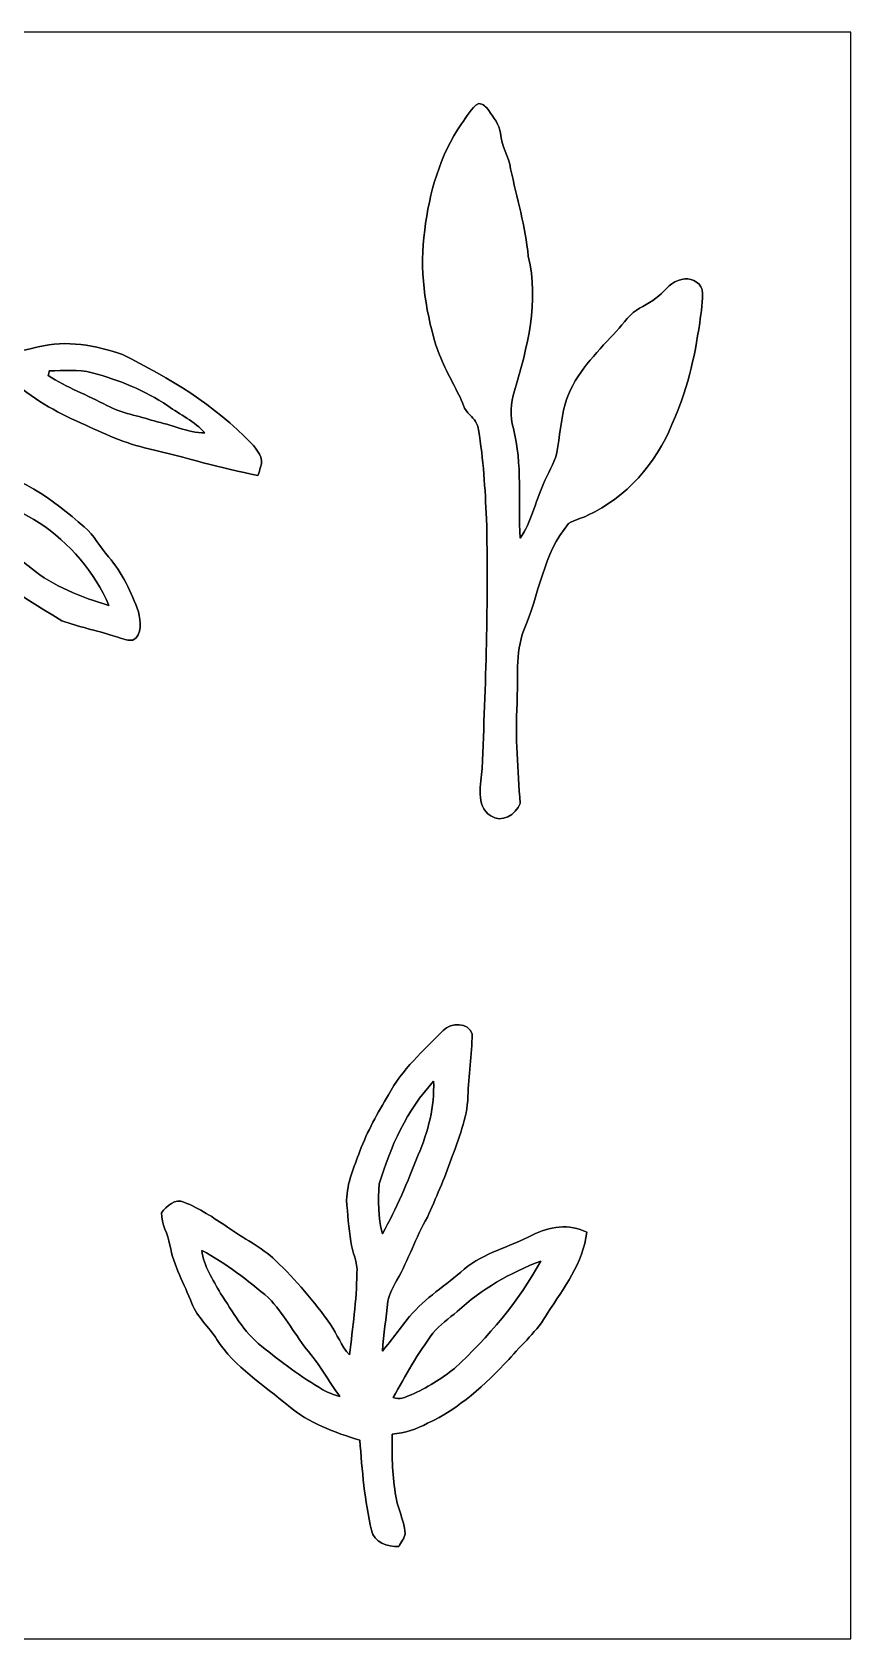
# Model space of a CAD drawing. Header units: centimetres. Extents: x -16.8 to 16.8, y -16.7 to 16.7.
# Drawn here: x -0.22 to 16.77, y -16.67 to 16.67 of the extents above; entities that cross this region are included whole.
import ezdxf

# ---------------------------------------------------------------- set-up
doc = ezdxf.new("R2010")
doc.units = ezdxf.units.CM
doc.header["$MEASUREMENT"] = 0
doc.layers.add('Layer 1', color=7, linetype='Continuous')

msp = doc.modelspace()

# ---------------------------------------------------------------- linework, layer by layer
at = {"layer": 'Layer 1', "color": 7}
for points, knots in [([(-16.77458, 16.66875), (-16.77458, 16.66875), (16.77458, 16.66875), (16.77458, 16.66875), (16.77458, 16.66875), (16.77458, 16.66875), (16.77458, -16.66875), (16.77458, -16.66875), (16.77458, -16.66875), (16.77458, -16.66875), (-16.77458, -16.66875), (-16.77458, -16.66875), (-16.77458, -16.66875), (-16.77458, -16.66875), (-16.77458, 16.66875), (-16.77458, 16.66875), (-16.77458, 16.66875), (-16.77458, 16.66875), (-16.77458, 16.66875), (-16.77458, 16.66875)], [0, 0, 0, 0, 0.16666667, 0.16666667, 0.16666667, 0.16666667, 0.33333333, 0.33333333, 0.33333333, 0.33333333, 0.5, 0.5, 0.5, 0.5, 0.66666667, 0.66666667, 0.66666667, 0.66666667, 1, 1, 1, 1]), ([(8.69456, 14.76481), (8.24583, 14.11464), (8.02605, 13.33465), (7.93115, 12.55818), (7.93115, 12.55818), (7.81791, 11.75914), (7.93186, 10.94281), (8.16504, 10.17517), (8.16504, 10.17517), (8.2804, 9.81322), (8.46808, 9.48196), (8.63953, 9.14471), (8.63953, 9.14471), (8.7182, 9.00783), (8.74007, 8.83214), (8.86672, 8.72666), (8.86672, 8.72666), (8.9602, 8.64623), (9.03182, 8.53899), (9.04804, 8.41481), (9.04804, 8.41481), (9.15141, 7.80662), (9.18281, 7.18855), (9.2135, 6.57366), (9.2135, 6.57366), (9.25477, 4.84611), (9.19621, 3.1175), (9.12142, 1.39206), (9.12142, 1.39206), (9.10696, 1.07068), (8.9722, 0.61666), (9.30063, 0.41028), (9.30063, 0.41028), (9.52359, 0.24765), (9.82627, 0.4318), (9.90988, 0.66252), (9.90988, 0.66252), (9.87072, 1.35361), (9.80652, 2.04576), (9.84638, 2.73861), (9.84638, 2.73861), (9.8739, 3.24626), (9.80369, 3.77754), (9.98749, 4.26332), (9.98749, 4.26332), (10.3064, 4.99427), (10.38472, 5.84623), (10.91636, 6.471), (10.91636, 6.471), (11.04018, 6.54791), (11.18411, 6.58248), (11.31605, 6.64316), (11.31605, 6.64316), (12.11439, 7.01428), (12.73457, 7.71772), (13.06089, 8.52981), (13.06089, 8.52981), (13.37239, 9.19268), (13.53361, 9.91447), (13.63698, 10.6359), (13.63698, 10.6359), (13.66661, 10.86485), (13.71424, 11.09557), (13.68778, 11.32769), (13.68778, 11.32769), (13.63733, 11.49738), (13.42778, 11.5891), (13.26197, 11.53689), (13.26197, 11.53689), (13.05701, 11.50761), (12.93883, 11.32064), (12.78855, 11.20069), (12.78855, 11.20069), (12.63297, 11.05253), (12.42448, 10.98091), (12.25832, 10.84862), (12.25832, 10.84862), (12.08652, 10.69058), (11.95141, 10.49726), (11.78736, 10.33145), (11.78736, 10.33145), (11.40425, 9.92611), (11.0042, 9.49678), (10.84298, 8.94821), (10.84298, 8.94821), (10.76043, 8.61871), (10.7315, 8.27934), (10.67329, 7.94561), (10.67329, 7.94561), (10.62531, 7.70749), (10.47327, 7.51029), (10.38931, 7.28557), (10.38931, 7.28557), (10.22773, 6.9148), (10.14483, 6.50487), (9.91059, 6.16903), (9.91059, 6.16903), (9.86896, 6.9275), (9.96174, 7.70114), (9.77018, 8.44479), (9.77018, 8.44479), (9.7028, 8.6995), (9.70668, 8.97467), (9.79241, 9.22408), (9.79241, 9.22408), (10.06722, 10.12261), (10.30429, 11.0804), (10.08133, 12.01773), (10.08133, 12.01773), (10.01924, 12.63544), (9.84215, 13.23058), (9.71338, 13.83559), (9.71338, 13.83559), (9.68269, 14.09171), (9.51759, 14.30972), (9.50701, 14.57078), (9.50701, 14.57078), (9.48161, 14.75211), (9.35884, 14.89851), (9.25971, 15.04456), (9.25971, 15.04456), (9.21032, 15.11547), (9.13977, 15.1765), (9.05263, 15.19061), (9.05263, 15.19061), (8.88929, 15.0943), (8.80392, 14.91156), (8.69456, 14.76481), (8.69456, 14.76481), (8.69456, 14.76481), (8.69456, 14.76481), (8.69456, 14.76481)], [0, 0, 0, 0, 0.02941176, 0.02941176, 0.02941176, 0.02941176, 0.05882353, 0.05882353, 0.05882353, 0.05882353, 0.08823529, 0.08823529, 0.08823529, 0.08823529, 0.11764706, 0.11764706, 0.11764706, 0.11764706, 0.14705882, 0.14705882, 0.14705882, 0.14705882, 0.17647059, 0.17647059, 0.17647059, 0.17647059, 0.20588235, 0.20588235, 0.20588235, 0.20588235, 0.23529412, 0.23529412, 0.23529412, 0.23529412, 0.26470588, 0.26470588, 0.26470588, 0.26470588, 0.29411765, 0.29411765, 0.29411765, 0.29411765, 0.32352941, 0.32352941, 0.32352941, 0.32352941, 0.35294118, 0.35294118, 0.35294118, 0.35294118, 0.38235294, 0.38235294, 0.38235294, 0.38235294, 0.41176471, 0.41176471, 0.41176471, 0.41176471, 0.44117647, 0.44117647, 0.44117647, 0.44117647, 0.47058824, 0.47058824, 0.47058824, 0.47058824, 0.5, 0.5, 0.5, 0.5, 0.52941176, 0.52941176, 0.52941176, 0.52941176, 0.55882353, 0.55882353, 0.55882353, 0.55882353, 0.58823529, 0.58823529, 0.58823529, 0.58823529, 0.61764706, 0.61764706, 0.61764706, 0.61764706, 0.64705882, 0.64705882, 0.64705882, 0.64705882, 0.67647059, 0.67647059, 0.67647059, 0.67647059, 0.70588235, 0.70588235, 0.70588235, 0.70588235, 0.73529412, 0.73529412, 0.73529412, 0.73529412, 0.76470588, 0.76470588, 0.76470588, 0.76470588, 0.79411765, 0.79411765, 0.79411765, 0.79411765, 0.82352941, 0.82352941, 0.82352941, 0.82352941, 0.85294118, 0.85294118, 0.85294118, 0.85294118, 0.88235294, 0.88235294, 0.88235294, 0.88235294, 0.91176471, 0.91176471, 0.91176471, 0.91176471, 0.94117647, 0.94117647, 0.94117647, 0.94117647, 1, 1, 1, 1]), ([(-1.92017, 13.13497), (-2.4063, 13.03549), (-2.8829, 12.85628), (-3.28718, 12.56559), (-3.28718, 12.56559), (-3.60715, 12.24986), (-3.98039, 11.98951), (-4.26791, 11.64096), (-4.26791, 11.64096), (-4.45982, 11.38873), (-4.52896, 11.06734), (-4.70147, 10.80347), (-4.70147, 10.80347), (-4.77061, 10.69763), (-4.93289, 10.7636), (-5.02603, 10.7375), (-5.02603, 10.7375), (-6.00251, 10.75902), (-6.97865, 10.82851), (-7.95549, 10.80629), (-7.95549, 10.80629), (-8.38764, 10.80276), (-8.82756, 10.7128), (-9.25513, 10.80453), (-9.25513, 10.80453), (-9.75395, 10.78018), (-10.24149, 10.64824), (-10.74208, 10.6359), (-10.74208, 10.6359), (-11.62756, 10.56464), (-12.52784, 10.50643), (-13.37945, 10.23444), (-13.37945, 10.23444), (-13.46588, 10.19845), (-13.54878, 10.15259), (-13.62322, 10.09544), (-13.62322, 10.09544), (-13.73364, 9.94057), (-13.62992, 9.7476), (-13.57983, 9.58674), (-13.57983, 9.58674), (-13.21999, 9.69045), (-12.87709, 9.85696), (-12.49398, 9.86331), (-12.49398, 9.86331), (-11.96481, 10.00196), (-11.41448, 9.99561), (-10.87191, 10.02912), (-10.87191, 10.02912), (-10.38648, 10.08909), (-9.89859, 10.17693), (-9.40788, 10.11661), (-9.40788, 10.11661), (-9.40188, 9.5056), (-9.27171, 8.90693), (-9.14964, 8.31144), (-9.14964, 8.31144), (-8.94856, 7.52122), (-8.27476, 6.94831), (-7.5505, 6.63646), (-7.5505, 6.63646), (-7.36283, 6.5786), (-7.13705, 6.72006), (-7.14163, 6.93032), (-7.14163, 6.93032), (-6.93702, 7.70431), (-7.22842, 8.47725), (-7.487, 9.19833), (-7.487, 9.19833), (-7.58825, 9.50383), (-7.89093, 9.67211), (-8.02252, 9.96139), (-8.02252, 9.96139), (-7.5759, 9.89295), (-7.14375, 9.75289), (-6.69854, 9.67422), (-6.69854, 9.67422), (-6.56449, 9.64283), (-6.41033, 9.63789), (-6.30661, 9.53417), (-6.30661, 9.53417), (-6.00428, 9.23008), (-5.74851, 8.88294), (-5.52168, 8.51923), (-5.52168, 8.51923), (-5.13186, 7.95196), (-4.9089, 7.2958), (-4.61045, 6.68055), (-4.61045, 6.68055), (-4.5399, 6.55638), (-4.65737, 6.43784), (-4.70711, 6.3313), (-4.70711, 6.3313), (-4.98793, 5.89597), (-5.09094, 5.36434), (-5.05248, 4.85175), (-5.05248, 4.85175), (-5.03167, 3.96064), (-4.6676, 3.11397), (-4.17583, 2.38407), (-4.17583, 2.38407), (-4.10104, 2.22744), (-3.87033, 2.17981), (-3.73768, 2.29059), (-3.73768, 2.29059), (-3.66007, 2.37455), (-3.6195, 2.48461), (-3.57152, 2.58692), (-3.57152, 2.58692), (-3.34116, 3.15736), (-3.18946, 3.77472), (-3.25473, 4.39385), (-3.25473, 4.39385), (-3.27836, 4.96429), (-3.41171, 5.53508), (-3.70381, 6.03003), (-3.70381, 6.03003), (-3.96381, 6.47841), (-4.07564, 6.98994), (-4.28801, 7.45984), (-4.28801, 7.45984), (-4.47746, 7.96149), (-4.78473, 8.40634), (-4.98898, 8.90129), (-4.98898, 8.90129), (-4.68842, 8.78417), (-4.36245, 8.69668), (-4.11198, 8.48325), (-4.11198, 8.48325), (-3.88479, 8.29381), (-3.60468, 8.18832), (-3.35351, 8.03769), (-3.35351, 8.03769), (-3.11115, 7.85918), (-2.8575, 7.69655), (-2.6035, 7.53463), (-2.6035, 7.53463), (-2.57034, 7.22207), (-2.52765, 6.89469), (-2.31599, 6.64457), (-2.31599, 6.64457), (-1.58468, 5.72699), (-0.60501, 5.04472), (0.39899, 4.45735), (0.39899, 4.45735), (0.74471, 4.32506), (1.11337, 4.26226), (1.46403, 4.14196), (1.46403, 4.14196), (1.59879, 4.10951), (1.7332, 4.03825), (1.87572, 4.05165), (1.87572, 4.05165), (2.08033, 4.16772), (2.03659, 4.44394), (1.99284, 4.63797), (1.99284, 4.63797), (1.84397, 5.04472), (1.65735, 5.45006), (1.36984, 5.77885), (1.36984, 5.77885), (1.19733, 5.98346), (1.07033, 6.22759), (0.86466, 6.40256), (0.86466, 6.40256), (0.21802, 6.97936), (-0.52705, 7.49864), (-1.39488, 7.66233), (-1.39488, 7.66233), (-1.63971, 7.73254), (-1.92088, 7.72301), (-2.13395, 7.87964), (-2.13395, 7.87964), (-2.40877, 8.03451), (-2.67194, 8.20879), (-2.91571, 8.40916), (-2.91571, 8.40916), (-3.33269, 8.75594), (-3.8608, 8.92563), (-4.28272, 9.265), (-4.28272, 9.265), (-4.64326, 9.55146), (-5.07612, 9.72326), (-5.50122, 9.88977), (-5.50122, 9.88977), (-5.68889, 9.98961), (-5.88363, 10.07427), (-6.07624, 10.16353), (-6.07624, 10.16353), (-5.68784, 10.23444), (-5.29731, 10.16423), (-4.91525, 10.09015), (-4.91525, 10.09015), (-3.82729, 9.98185), (-2.74355, 9.8365), (-1.66441, 9.66117), (-1.66441, 9.66117), (-1.32821, 9.59838), (-0.97649, 9.58779), (-0.65546, 9.46503), (-0.65546, 9.46503), (-0.23248, 9.07591), (0.27376, 8.78593), (0.79904, 8.55733), (0.79904, 8.55733), (1.25448, 8.34672), (1.71344, 8.12941), (2.20768, 8.02569), (2.20768, 8.02569), (2.96369, 7.84648), (3.70769, 7.61612), (4.47146, 7.47183), (4.47146, 7.47183), (4.4898, 7.52934), (4.50991, 7.58649), (4.52543, 7.64469), (4.52543, 7.64469), (4.59669, 7.83131), (4.45135, 8.01052), (4.33176, 8.14141), (4.33176, 8.14141), (3.57364, 8.92528), (2.63172, 9.50031), (1.65947, 9.98008), (1.65947, 9.98008), (1.10243, 10.16917), (0.49142, 10.28594), (-0.09031, 10.13848), (-0.09031, 10.13848), (-0.31221, 10.08415), (-0.54504, 10.01607), (-0.77223, 10.08909), (-0.77223, 10.08909), (-1.60126, 10.28382), (-2.45216, 10.34909), (-3.28683, 10.51101), (-3.28683, 10.51101), (-3.00567, 10.70292), (-2.71886, 10.88813), (-2.44334, 11.08851), (-2.44334, 11.08851), (-2.36926, 11.14601), (-2.32163, 11.22821), (-2.26378, 11.30053), (-2.26378, 11.30053), (-2.13219, 11.47198), (-1.94239, 11.58981), (-1.81892, 11.76867), (-1.81892, 11.76867), (-1.66934, 11.97998), (-1.46297, 12.14614), (-1.32398, 12.36521), (-1.32398, 12.36521), (-1.19063, 12.61639), (-1.09114, 12.8845), (-1.01106, 13.15685), (-1.01106, 13.15685), (-1.28799, 13.39144), (-1.62207, 13.20165), (-1.92017, 13.13497), (-1.92017, 13.13497), (-1.92017, 13.13497), (-1.92017, 13.13497), (-1.92017, 13.13497)], [0, 0, 0, 0, 0.01492537, 0.01492537, 0.01492537, 0.01492537, 0.02985075, 0.02985075, 0.02985075, 0.02985075, 0.04477612, 0.04477612, 0.04477612, 0.04477612, 0.05970149, 0.05970149, 0.05970149, 0.05970149, 0.07462687, 0.07462687, 0.07462687, 0.07462687, 0.08955224, 0.08955224, 0.08955224, 0.08955224, 0.10447761, 0.10447761, 0.10447761, 0.10447761, 0.11940299, 0.11940299, 0.11940299, 0.11940299, 0.13432836, 0.13432836, 0.13432836, 0.13432836, 0.14925373, 0.14925373, 0.14925373, 0.14925373, 0.1641791, 0.1641791, 0.1641791, 0.1641791, 0.17910448, 0.17910448, 0.17910448, 0.17910448, 0.19402985, 0.19402985, 0.19402985, 0.19402985, 0.20895522, 0.20895522, 0.20895522, 0.20895522, 0.2238806, 0.2238806, 0.2238806, 0.2238806, 0.23880597, 0.23880597, 0.23880597, 0.23880597, 0.25373134, 0.25373134, 0.25373134, 0.25373134, 0.26865672, 0.26865672, 0.26865672, 0.26865672, 0.28358209, 0.28358209, 0.28358209, 0.28358209, 0.29850746, 0.29850746, 0.29850746, 0.29850746, 0.31343284, 0.31343284, 0.31343284, 0.31343284, 0.32835821, 0.32835821, 0.32835821, 0.32835821, 0.34328358, 0.34328358, 0.34328358, 0.34328358, 0.35820896, 0.35820896, 0.35820896, 0.35820896, 0.37313433, 0.37313433, 0.37313433, 0.37313433, 0.3880597, 0.3880597, 0.3880597, 0.3880597, 0.40298507, 0.40298507, 0.40298507, 0.40298507, 0.41791045, 0.41791045, 0.41791045, 0.41791045, 0.43283582, 0.43283582, 0.43283582, 0.43283582, 0.44776119, 0.44776119, 0.44776119, 0.44776119, 0.46268657, 0.46268657, 0.46268657, 0.46268657, 0.47761194, 0.47761194, 0.47761194, 0.47761194, 0.49253731, 0.49253731, 0.49253731, 0.49253731, 0.50746269, 0.50746269, 0.50746269, 0.50746269, 0.52238806, 0.52238806, 0.52238806, 0.52238806, 0.53731343, 0.53731343, 0.53731343, 0.53731343, 0.55223881, 0.55223881, 0.55223881, 0.55223881, 0.56716418, 0.56716418, 0.56716418, 0.56716418, 0.58208955, 0.58208955, 0.58208955, 0.58208955, 0.59701493, 0.59701493, 0.59701493, 0.59701493, 0.6119403, 0.6119403, 0.6119403, 0.6119403, 0.62686567, 0.62686567, 0.62686567, 0.62686567, 0.64179104, 0.64179104, 0.64179104, 0.64179104, 0.65671642, 0.65671642, 0.65671642, 0.65671642, 0.67164179, 0.67164179, 0.67164179, 0.67164179, 0.68656716, 0.68656716, 0.68656716, 0.68656716, 0.70149254, 0.70149254, 0.70149254, 0.70149254, 0.71641791, 0.71641791, 0.71641791, 0.71641791, 0.73134328, 0.73134328, 0.73134328, 0.73134328, 0.74626866, 0.74626866, 0.74626866, 0.74626866, 0.76119403, 0.76119403, 0.76119403, 0.76119403, 0.7761194, 0.7761194, 0.7761194, 0.7761194, 0.79104478, 0.79104478, 0.79104478, 0.79104478, 0.80597015, 0.80597015, 0.80597015, 0.80597015, 0.82089552, 0.82089552, 0.82089552, 0.82089552, 0.8358209, 0.8358209, 0.8358209, 0.8358209, 0.85074627, 0.85074627, 0.85074627, 0.85074627, 0.86567164, 0.86567164, 0.86567164, 0.86567164, 0.88059701, 0.88059701, 0.88059701, 0.88059701, 0.89552239, 0.89552239, 0.89552239, 0.89552239, 0.91044776, 0.91044776, 0.91044776, 0.91044776, 0.92537313, 0.92537313, 0.92537313, 0.92537313, 0.94029851, 0.94029851, 0.94029851, 0.94029851, 0.95522388, 0.95522388, 0.95522388, 0.95522388, 0.97014925, 0.97014925, 0.97014925, 0.97014925, 1, 1, 1, 1]), ([(0.14005, 9.63965), (0.43639, 9.64177), (0.73872, 9.67564), (1.03011, 9.60226), (1.03011, 9.60226), (1.58362, 9.4548), (2.1209, 9.23572), (2.59821, 8.9154), (2.59821, 8.9154), (2.85821, 8.73231), (3.15736, 8.59226), (3.37114, 8.35166), (3.37114, 8.35166), (3.00496, 8.36083), (2.66947, 8.52593), (2.31599, 8.60143), (2.31599, 8.60143), (1.98967, 8.70938), (1.64218, 8.75912), (1.33703, 8.92422), (1.33703, 8.92422), (0.9331, 9.13412), (0.50377, 9.29534), (0.11994, 9.54193), (0.11994, 9.54193), (0.12488, 9.56627), (0.13511, 9.61531), (0.14005, 9.63965)], [0, 0, 0, 0, 0.125, 0.125, 0.125, 0.125, 0.25, 0.25, 0.25, 0.25, 0.375, 0.375, 0.375, 0.375, 0.5, 0.5, 0.5, 0.5, 0.625, 0.625, 0.625, 0.625, 0.75, 0.75, 0.75, 0.75, 1, 1, 1, 1]), ([(-1.97062, 7.19914), (-1.27811, 7.17656), (-0.65476, 6.83436), (-0.07267, 6.49076), (-0.07267, 6.49076), (0.56162, 6.07272), (1.07879, 5.47052), (1.37795, 4.77097), (1.37795, 4.77097), (0.80504, 4.947), (0.23036, 5.1622), (-0.23813, 5.54778), (-0.23813, 5.54778), (-0.45614, 5.74746), (-0.74577, 5.85188), (-0.93945, 6.08083), (-0.93945, 6.08083), (-1.27811, 6.45548), (-1.72579, 6.74793), (-1.97062, 7.19914)], [0, 0, 0, 0, 0.16666667, 0.16666667, 0.16666667, 0.16666667, 0.33333333, 0.33333333, 0.33333333, 0.33333333, 0.5, 0.5, 0.5, 0.5, 0.66666667, 0.66666667, 0.66666667, 0.66666667, 1, 1, 1, 1]), ([(8.31427, -4.04495), (7.9061, -4.46193), (7.45278, -4.85493), (7.18114, -5.38127), (7.18114, -5.38127), (6.9536, -5.75451), (6.74088, -6.13869), (6.5853, -6.54826), (6.5853, -6.54826), (6.46395, -6.87776), (6.31754, -7.20725), (6.31049, -7.56461), (6.31049, -7.56461), (6.32919, -7.85283), (6.356, -8.14035), (6.39868, -8.42645), (6.39868, -8.42645), (6.42408, -8.64905), (6.54367, -8.85331), (6.52533, -9.08262), (6.52533, -9.08262), (6.51581, -9.64918), (6.43678, -10.21292), (6.37081, -10.77524), (6.37081, -10.77524), (6.19972, -10.59109), (6.11329, -10.34909), (5.975, -10.14271), (5.975, -10.14271), (5.63915, -9.66541), (5.25357, -9.22408), (4.83623, -8.81662), (4.83623, -8.81662), (4.54166, -8.53264), (4.16454, -8.36083), (3.8354, -8.12377), (3.8354, -8.12377), (3.55071, -7.92727), (3.2572, -7.73818), (2.93582, -7.60765), (2.93582, -7.60765), (2.75519, -7.51911), (2.57387, -7.69303), (2.46768, -7.82814), (2.46768, -7.82814), (2.47156, -8.06027), (2.59927, -8.27123), (2.64407, -8.49771), (2.64407, -8.49771), (2.71921, -8.92669), (2.94252, -9.30592), (3.09845, -9.70739), (3.09845, -9.70739), (3.2071, -9.99843), (3.45828, -10.1981), (3.61703, -10.45845), (3.61703, -10.45845), (3.98851, -11.0363), (4.58717, -11.39719), (5.10152, -11.83146), (5.10152, -11.83146), (5.52556, -12.19271), (6.05861, -12.38744), (6.5846, -12.54689), (6.5846, -12.54689), (6.63046, -13.17272), (6.6869, -13.80208), (6.82449, -14.41556), (6.82449, -14.41556), (6.88093, -14.66885), (7.16351, -14.75458), (7.39211, -14.75564), (7.39211, -14.75564), (7.44079, -14.66744), (7.50993, -14.58383), (7.52263, -14.48117), (7.52263, -14.48117), (7.5057, -14.18837), (7.35154, -13.92626), (7.31802, -13.63733), (7.31802, -13.63733), (7.26017, -13.23552), (7.24676, -12.82876), (7.25876, -12.42377), (7.25876, -12.42377), (7.51628, -12.39555), (7.76464, -12.32041), (7.99077, -12.19341), (7.99077, -12.19341), (8.65011, -11.89496), (9.18175, -11.39225), (9.67528, -10.87508), (9.67528, -10.87508), (9.94057, -10.55088), (10.27853, -10.28382), (10.47574, -9.90776), (10.47574, -9.90776), (10.82781, -9.39412), (11.2141, -8.86672), (11.29594, -8.22995), (11.29594, -8.22995), (10.93717, -8.05145), (10.5089, -8.10895), (10.16282, -8.29028), (10.16282, -8.29028), (9.69962, -8.54181), (9.16093, -8.65364), (8.74959, -8.99795), (8.74959, -8.99795), (8.37706, -9.33097), (7.94032, -9.59273), (7.61859, -9.98044), (7.61859, -9.98044), (7.42068, -10.21115), (7.25064, -10.46409), (7.0545, -10.69658), (7.0545, -10.69658), (7.07884, -10.35085), (7.13176, -10.00795), (7.16774, -9.66364), (7.16774, -9.66364), (7.19279, -9.50454), (7.28133, -9.36554), (7.35436, -9.22479), (7.35436, -9.22479), (7.59707, -8.80604), (7.74171, -8.33896), (7.98724, -7.92162), (7.98724, -7.92162), (8.15975, -7.52369), (8.33861, -7.12717), (8.48184, -6.71724), (8.48184, -6.71724), (8.63177, -6.29391), (8.81098, -5.87128), (8.82862, -5.41549), (8.82862, -5.41549), (8.84202, -4.98122), (8.9087, -4.54978), (8.91822, -4.11551), (8.91822, -4.11551), (8.83885, -3.87279), (8.47196, -3.87879), (8.31427, -4.04495)], [0, 0, 0, 0, 0.02702703, 0.02702703, 0.02702703, 0.02702703, 0.05405405, 0.05405405, 0.05405405, 0.05405405, 0.08108108, 0.08108108, 0.08108108, 0.08108108, 0.10810811, 0.10810811, 0.10810811, 0.10810811, 0.13513514, 0.13513514, 0.13513514, 0.13513514, 0.16216216, 0.16216216, 0.16216216, 0.16216216, 0.18918919, 0.18918919, 0.18918919, 0.18918919, 0.21621622, 0.21621622, 0.21621622, 0.21621622, 0.24324324, 0.24324324, 0.24324324, 0.24324324, 0.27027027, 0.27027027, 0.27027027, 0.27027027, 0.2972973, 0.2972973, 0.2972973, 0.2972973, 0.32432432, 0.32432432, 0.32432432, 0.32432432, 0.35135135, 0.35135135, 0.35135135, 0.35135135, 0.37837838, 0.37837838, 0.37837838, 0.37837838, 0.40540541, 0.40540541, 0.40540541, 0.40540541, 0.43243243, 0.43243243, 0.43243243, 0.43243243, 0.45945946, 0.45945946, 0.45945946, 0.45945946, 0.48648649, 0.48648649, 0.48648649, 0.48648649, 0.51351351, 0.51351351, 0.51351351, 0.51351351, 0.54054054, 0.54054054, 0.54054054, 0.54054054, 0.56756757, 0.56756757, 0.56756757, 0.56756757, 0.59459459, 0.59459459, 0.59459459, 0.59459459, 0.62162162, 0.62162162, 0.62162162, 0.62162162, 0.64864865, 0.64864865, 0.64864865, 0.64864865, 0.67567568, 0.67567568, 0.67567568, 0.67567568, 0.7027027, 0.7027027, 0.7027027, 0.7027027, 0.72972973, 0.72972973, 0.72972973, 0.72972973, 0.75675676, 0.75675676, 0.75675676, 0.75675676, 0.78378378, 0.78378378, 0.78378378, 0.78378378, 0.81081081, 0.81081081, 0.81081081, 0.81081081, 0.83783784, 0.83783784, 0.83783784, 0.83783784, 0.86486486, 0.86486486, 0.86486486, 0.86486486, 0.89189189, 0.89189189, 0.89189189, 0.89189189, 0.91891892, 0.91891892, 0.91891892, 0.91891892, 0.94594595, 0.94594595, 0.94594595, 0.94594595, 1, 1, 1, 1]), ([(6.98853, -7.22771), (7.21783, -6.45442), (7.56497, -5.69842), (8.11424, -5.09799), (8.11424, -5.09799), (8.14035, -5.62575), (8.00171, -6.14539), (7.79568, -6.62764), (7.79568, -6.62764), (7.57308, -7.1822), (7.35365, -7.74418), (7.05273, -8.26206), (7.05273, -8.26206), (6.96277, -7.9248), (6.96277, -7.57273), (6.98853, -7.22771)], [0, 0, 0, 0, 0.2, 0.2, 0.2, 0.2, 0.4, 0.4, 0.4, 0.4, 0.6, 0.6, 0.6, 0.6, 1, 1, 1, 1]), ([(3.30835, -8.60813), (3.80788, -8.87836), (4.26191, -9.22726), (4.69265, -9.59556), (4.69265, -9.59556), (4.99674, -9.912), (5.21018, -10.30182), (5.47123, -10.65213), (5.47123, -10.65213), (5.73828, -10.95551), (5.93337, -11.31147), (6.16973, -11.63779), (6.16973, -11.63779), (6.04767, -11.60568), (5.92808, -11.56335), (5.81872, -11.5002), (5.81872, -11.5002), (5.37069, -11.23033), (4.94559, -10.92412), (4.54096, -10.59321), (4.54096, -10.59321), (4.17513, -10.30358), (3.95111, -9.88025), (3.69288, -9.50101), (3.69288, -9.50101), (3.53907, -9.21808), (3.34081, -8.93763), (3.30835, -8.60813)], [0, 0, 0, 0, 0.125, 0.125, 0.125, 0.125, 0.25, 0.25, 0.25, 0.25, 0.375, 0.375, 0.375, 0.375, 0.5, 0.5, 0.5, 0.5, 0.625, 0.625, 0.625, 0.625, 0.75, 0.75, 0.75, 0.75, 1, 1, 1, 1]), ([(8.60742, -9.87566), (9.10625, -9.41282), (9.70633, -9.07168), (10.33992, -8.82897), (10.33992, -8.82897), (9.88025, -9.66893), (9.25266, -10.40694), (8.55169, -11.05606), (8.55169, -11.05606), (8.27617, -11.27478), (7.97348, -11.46351), (7.65069, -11.60427), (7.65069, -11.60427), (7.53216, -11.65049), (7.40198, -11.71681), (7.27463, -11.66283), (7.27463, -11.66283), (7.52898, -11.20528), (7.78581, -10.7442), (8.1026, -10.3251), (8.1026, -10.3251), (8.24653, -10.14977), (8.4328, -10.01783), (8.60742, -9.87566)], [0, 0, 0, 0, 0.14285714, 0.14285714, 0.14285714, 0.14285714, 0.28571429, 0.28571429, 0.28571429, 0.28571429, 0.42857143, 0.42857143, 0.42857143, 0.42857143, 0.57142857, 0.57142857, 0.57142857, 0.57142857, 0.71428571, 0.71428571, 0.71428571, 0.71428571, 1, 1, 1, 1])]:
    msp.add_open_spline(points, degree=3, knots=knots, dxfattribs=at)
at = {"layer": 'Layer 1', "color": 253}
for points, knots in [([(8.69456, 14.76481), (8.80392, 14.91156), (8.88929, 15.0943), (9.05263, 15.19061), (9.05263, 15.19061), (9.13977, 15.1765), (9.21032, 15.11547), (9.25971, 15.04456), (9.25971, 15.04456), (9.35884, 14.89851), (9.48161, 14.75211), (9.50701, 14.57078), (9.50701, 14.57078), (9.51759, 14.30972), (9.68269, 14.09171), (9.71338, 13.83559), (9.71338, 13.83559), (9.84215, 13.23058), (10.01924, 12.63544), (10.08133, 12.01773), (10.08133, 12.01773), (10.30429, 11.0804), (10.06722, 10.12261), (9.79241, 9.22408), (9.79241, 9.22408), (9.70668, 8.97467), (9.7028, 8.6995), (9.77018, 8.44479), (9.77018, 8.44479), (9.96174, 7.70114), (9.86896, 6.9275), (9.91059, 6.16903), (9.91059, 6.16903), (10.14483, 6.50487), (10.22773, 6.9148), (10.38931, 7.28557), (10.38931, 7.28557), (10.47327, 7.51029), (10.62531, 7.70749), (10.67329, 7.94561), (10.67329, 7.94561), (10.7315, 8.27934), (10.76043, 8.61871), (10.84298, 8.94821), (10.84298, 8.94821), (11.0042, 9.49678), (11.40425, 9.92611), (11.78736, 10.33145), (11.78736, 10.33145), (11.95141, 10.49726), (12.08652, 10.69058), (12.25832, 10.84862), (12.25832, 10.84862), (12.42448, 10.98091), (12.63297, 11.05253), (12.78855, 11.20069), (12.78855, 11.20069), (12.93883, 11.32064), (13.05701, 11.50761), (13.26197, 11.53689), (13.26197, 11.53689), (13.42778, 11.5891), (13.63733, 11.49738), (13.68778, 11.32769), (13.68778, 11.32769), (13.71424, 11.09557), (13.66661, 10.86485), (13.63698, 10.6359), (13.63698, 10.6359), (13.53361, 9.91447), (13.37239, 9.19268), (13.06089, 8.52981), (13.06089, 8.52981), (12.73457, 7.71772), (12.11439, 7.01428), (11.31605, 6.64316), (11.31605, 6.64316), (11.18411, 6.58248), (11.04018, 6.54791), (10.91636, 6.471), (10.91636, 6.471), (10.38472, 5.84623), (10.3064, 4.99427), (9.98749, 4.26332), (9.98749, 4.26332), (9.80369, 3.77754), (9.8739, 3.24626), (9.84638, 2.73861), (9.84638, 2.73861), (9.80652, 2.04576), (9.87072, 1.35361), (9.90988, 0.66252), (9.90988, 0.66252), (9.82627, 0.4318), (9.52359, 0.24765), (9.30063, 0.41028), (9.30063, 0.41028), (8.9722, 0.61666), (9.10696, 1.07068), (9.12142, 1.39206), (9.12142, 1.39206), (9.19621, 3.1175), (9.25477, 4.84611), (9.2135, 6.57366), (9.2135, 6.57366), (9.18281, 7.18855), (9.15141, 7.80662), (9.04804, 8.41481), (9.04804, 8.41481), (9.03182, 8.53899), (8.9602, 8.64623), (8.86672, 8.72666), (8.86672, 8.72666), (8.74007, 8.83214), (8.7182, 9.00783), (8.63953, 9.14471), (8.63953, 9.14471), (8.46808, 9.48196), (8.2804, 9.81322), (8.16504, 10.17517), (8.16504, 10.17517), (7.93186, 10.94281), (7.81791, 11.75914), (7.93115, 12.55818), (7.93115, 12.55818), (8.02605, 13.33465), (8.24583, 14.11464), (8.69456, 14.76481)], [0, 0, 0, 0, 0.03030303, 0.03030303, 0.03030303, 0.03030303, 0.06060606, 0.06060606, 0.06060606, 0.06060606, 0.09090909, 0.09090909, 0.09090909, 0.09090909, 0.12121212, 0.12121212, 0.12121212, 0.12121212, 0.15151515, 0.15151515, 0.15151515, 0.15151515, 0.18181818, 0.18181818, 0.18181818, 0.18181818, 0.21212121, 0.21212121, 0.21212121, 0.21212121, 0.24242424, 0.24242424, 0.24242424, 0.24242424, 0.27272727, 0.27272727, 0.27272727, 0.27272727, 0.3030303, 0.3030303, 0.3030303, 0.3030303, 0.33333333, 0.33333333, 0.33333333, 0.33333333, 0.36363636, 0.36363636, 0.36363636, 0.36363636, 0.39393939, 0.39393939, 0.39393939, 0.39393939, 0.42424242, 0.42424242, 0.42424242, 0.42424242, 0.45454545, 0.45454545, 0.45454545, 0.45454545, 0.48484848, 0.48484848, 0.48484848, 0.48484848, 0.51515152, 0.51515152, 0.51515152, 0.51515152, 0.54545455, 0.54545455, 0.54545455, 0.54545455, 0.57575758, 0.57575758, 0.57575758, 0.57575758, 0.60606061, 0.60606061, 0.60606061, 0.60606061, 0.63636364, 0.63636364, 0.63636364, 0.63636364, 0.66666667, 0.66666667, 0.66666667, 0.66666667, 0.6969697, 0.6969697, 0.6969697, 0.6969697, 0.72727273, 0.72727273, 0.72727273, 0.72727273, 0.75757576, 0.75757576, 0.75757576, 0.75757576, 0.78787879, 0.78787879, 0.78787879, 0.78787879, 0.81818182, 0.81818182, 0.81818182, 0.81818182, 0.84848485, 0.84848485, 0.84848485, 0.84848485, 0.87878788, 0.87878788, 0.87878788, 0.87878788, 0.90909091, 0.90909091, 0.90909091, 0.90909091, 0.93939394, 0.93939394, 0.93939394, 0.93939394, 1, 1, 1, 1]), ([(-1.92017, 13.13497), (-1.62207, 13.20165), (-1.28799, 13.39144), (-1.01106, 13.15685), (-1.01106, 13.15685), (-1.09114, 12.8845), (-1.19063, 12.61639), (-1.32398, 12.36521), (-1.32398, 12.36521), (-1.46297, 12.14614), (-1.66934, 11.97998), (-1.81892, 11.76867), (-1.81892, 11.76867), (-1.94239, 11.58981), (-2.13219, 11.47198), (-2.26378, 11.30053), (-2.26378, 11.30053), (-2.32163, 11.22821), (-2.36926, 11.14601), (-2.44334, 11.08851), (-2.44334, 11.08851), (-2.71886, 10.88813), (-3.00567, 10.70292), (-3.28683, 10.51101), (-3.28683, 10.51101), (-2.45216, 10.34909), (-1.60126, 10.28382), (-0.77223, 10.08909), (-0.77223, 10.08909), (-0.54504, 10.01607), (-0.31221, 10.08415), (-0.09031, 10.13848), (-0.09031, 10.13848), (0.49142, 10.28594), (1.10243, 10.16917), (1.65947, 9.98008), (1.65947, 9.98008), (2.63172, 9.50031), (3.57364, 8.92528), (4.33176, 8.14141), (4.33176, 8.14141), (4.45135, 8.01052), (4.59669, 7.83131), (4.52543, 7.64469), (4.52543, 7.64469), (4.50991, 7.58649), (4.4898, 7.52934), (4.47146, 7.47183), (4.47146, 7.47183), (3.70769, 7.61612), (2.96369, 7.84648), (2.20768, 8.02569), (2.20768, 8.02569), (1.71344, 8.12941), (1.25448, 8.34672), (0.79904, 8.55733), (0.79904, 8.55733), (0.27376, 8.78593), (-0.23248, 9.07591), (-0.65546, 9.46503), (-0.65546, 9.46503), (-0.97649, 9.58779), (-1.32821, 9.59838), (-1.66441, 9.66117), (-1.66441, 9.66117), (-2.74355, 9.8365), (-3.82729, 9.98185), (-4.91525, 10.09015), (-4.91525, 10.09015), (-5.29731, 10.16423), (-5.68784, 10.23444), (-6.07624, 10.16353), (-6.07624, 10.16353), (-5.88363, 10.07427), (-5.68889, 9.98961), (-5.50122, 9.88977), (-5.50122, 9.88977), (-5.07612, 9.72326), (-4.64326, 9.55146), (-4.28272, 9.265), (-4.28272, 9.265), (-3.8608, 8.92563), (-3.33269, 8.75594), (-2.91571, 8.40916), (-2.91571, 8.40916), (-2.67194, 8.20879), (-2.40877, 8.03451), (-2.13395, 7.87964), (-2.13395, 7.87964), (-1.92088, 7.72301), (-1.63971, 7.73254), (-1.39488, 7.66233), (-1.39488, 7.66233), (-0.52705, 7.49864), (0.21802, 6.97936), (0.86466, 6.40256), (0.86466, 6.40256), (1.07033, 6.22759), (1.19733, 5.98346), (1.36984, 5.77885), (1.36984, 5.77885), (1.65735, 5.45006), (1.84397, 5.04472), (1.99284, 4.63797), (1.99284, 4.63797), (2.03659, 4.44394), (2.08033, 4.16772), (1.87572, 4.05165), (1.87572, 4.05165), (1.7332, 4.03825), (1.59879, 4.10951), (1.46403, 4.14196), (1.46403, 4.14196), (1.11337, 4.26226), (0.74471, 4.32506), (0.39899, 4.45735), (0.39899, 4.45735), (-0.60501, 5.04472), (-1.58468, 5.72699), (-2.31599, 6.64457), (-2.31599, 6.64457), (-2.52765, 6.89469), (-2.57034, 7.22207), (-2.6035, 7.53463), (-2.6035, 7.53463), (-2.8575, 7.69655), (-3.11115, 7.85918), (-3.35351, 8.03769), (-3.35351, 8.03769), (-3.60468, 8.18832), (-3.88479, 8.29381), (-4.11198, 8.48325), (-4.11198, 8.48325), (-4.36245, 8.69668), (-4.68842, 8.78417), (-4.98898, 8.90129), (-4.98898, 8.90129), (-4.78473, 8.40634), (-4.47746, 7.96149), (-4.28801, 7.45984), (-4.28801, 7.45984), (-4.07564, 6.98994), (-3.96381, 6.47841), (-3.70381, 6.03003), (-3.70381, 6.03003), (-3.41171, 5.53508), (-3.27836, 4.96429), (-3.25473, 4.39385), (-3.25473, 4.39385), (-3.18946, 3.77472), (-3.34116, 3.15736), (-3.57152, 2.58692), (-3.57152, 2.58692), (-3.6195, 2.48461), (-3.66007, 2.37455), (-3.73768, 2.29059), (-3.73768, 2.29059), (-3.87033, 2.17981), (-4.10104, 2.22744), (-4.17583, 2.38407), (-4.17583, 2.38407), (-4.6676, 3.11397), (-5.03167, 3.96064), (-5.05248, 4.85175), (-5.05248, 4.85175), (-5.09094, 5.36434), (-4.98793, 5.89597), (-4.70711, 6.3313), (-4.70711, 6.3313), (-4.65737, 6.43784), (-4.5399, 6.55638), (-4.61045, 6.68055), (-4.61045, 6.68055), (-4.9089, 7.2958), (-5.13186, 7.95196), (-5.52168, 8.51923), (-5.52168, 8.51923), (-5.74851, 8.88294), (-6.00428, 9.23008), (-6.30661, 9.53417), (-6.30661, 9.53417), (-6.41033, 9.63789), (-6.56449, 9.64283), (-6.69854, 9.67422), (-6.69854, 9.67422), (-7.14375, 9.75289), (-7.5759, 9.89295), (-8.02252, 9.96139), (-8.02252, 9.96139), (-7.89093, 9.67211), (-7.58825, 9.50383), (-7.487, 9.19833), (-7.487, 9.19833), (-7.22842, 8.47725), (-6.93702, 7.70431), (-7.14163, 6.93032), (-7.14163, 6.93032), (-7.13705, 6.72006), (-7.36283, 6.5786), (-7.5505, 6.63646), (-7.5505, 6.63646), (-8.27476, 6.94831), (-8.94856, 7.52122), (-9.14964, 8.31144), (-9.14964, 8.31144), (-9.27171, 8.90693), (-9.40188, 9.5056), (-9.40788, 10.11661), (-9.40788, 10.11661), (-9.89859, 10.17693), (-10.38648, 10.08909), (-10.87191, 10.02912), (-10.87191, 10.02912), (-11.41448, 9.99561), (-11.96481, 10.00196), (-12.49398, 9.86331), (-12.49398, 9.86331), (-12.87709, 9.85696), (-13.21999, 9.69045), (-13.57983, 9.58674), (-13.57983, 9.58674), (-13.62992, 9.7476), (-13.73364, 9.94057), (-13.62322, 10.09544), (-13.62322, 10.09544), (-13.54878, 10.15259), (-13.46588, 10.19845), (-13.37945, 10.23444), (-13.37945, 10.23444), (-12.52784, 10.50643), (-11.62756, 10.56464), (-10.74208, 10.6359), (-10.74208, 10.6359), (-10.24149, 10.64824), (-9.75395, 10.78018), (-9.25513, 10.80453), (-9.25513, 10.80453), (-8.82756, 10.7128), (-8.38764, 10.80276), (-7.95549, 10.80629), (-7.95549, 10.80629), (-6.97865, 10.82851), (-6.00251, 10.75902), (-5.02603, 10.7375), (-5.02603, 10.7375), (-4.93289, 10.7636), (-4.77061, 10.69763), (-4.70147, 10.80347), (-4.70147, 10.80347), (-4.52896, 11.06734), (-4.45982, 11.38873), (-4.26791, 11.64096), (-4.26791, 11.64096), (-3.98039, 11.98951), (-3.60715, 12.24986), (-3.28718, 12.56559), (-3.28718, 12.56559), (-2.8829, 12.85628), (-2.4063, 13.03549), (-1.92017, 13.13497), (-1.92017, 13.13497), (-1.92017, 13.13497), (-1.92017, 13.13497), (-1.92017, 13.13497)], [0, 0, 0, 0, 0.01492537, 0.01492537, 0.01492537, 0.01492537, 0.02985075, 0.02985075, 0.02985075, 0.02985075, 0.04477612, 0.04477612, 0.04477612, 0.04477612, 0.05970149, 0.05970149, 0.05970149, 0.05970149, 0.07462687, 0.07462687, 0.07462687, 0.07462687, 0.08955224, 0.08955224, 0.08955224, 0.08955224, 0.10447761, 0.10447761, 0.10447761, 0.10447761, 0.11940299, 0.11940299, 0.11940299, 0.11940299, 0.13432836, 0.13432836, 0.13432836, 0.13432836, 0.14925373, 0.14925373, 0.14925373, 0.14925373, 0.1641791, 0.1641791, 0.1641791, 0.1641791, 0.17910448, 0.17910448, 0.17910448, 0.17910448, 0.19402985, 0.19402985, 0.19402985, 0.19402985, 0.20895522, 0.20895522, 0.20895522, 0.20895522, 0.2238806, 0.2238806, 0.2238806, 0.2238806, 0.23880597, 0.23880597, 0.23880597, 0.23880597, 0.25373134, 0.25373134, 0.25373134, 0.25373134, 0.26865672, 0.26865672, 0.26865672, 0.26865672, 0.28358209, 0.28358209, 0.28358209, 0.28358209, 0.29850746, 0.29850746, 0.29850746, 0.29850746, 0.31343284, 0.31343284, 0.31343284, 0.31343284, 0.32835821, 0.32835821, 0.32835821, 0.32835821, 0.34328358, 0.34328358, 0.34328358, 0.34328358, 0.35820896, 0.35820896, 0.35820896, 0.35820896, 0.37313433, 0.37313433, 0.37313433, 0.37313433, 0.3880597, 0.3880597, 0.3880597, 0.3880597, 0.40298507, 0.40298507, 0.40298507, 0.40298507, 0.41791045, 0.41791045, 0.41791045, 0.41791045, 0.43283582, 0.43283582, 0.43283582, 0.43283582, 0.44776119, 0.44776119, 0.44776119, 0.44776119, 0.46268657, 0.46268657, 0.46268657, 0.46268657, 0.47761194, 0.47761194, 0.47761194, 0.47761194, 0.49253731, 0.49253731, 0.49253731, 0.49253731, 0.50746269, 0.50746269, 0.50746269, 0.50746269, 0.52238806, 0.52238806, 0.52238806, 0.52238806, 0.53731343, 0.53731343, 0.53731343, 0.53731343, 0.55223881, 0.55223881, 0.55223881, 0.55223881, 0.56716418, 0.56716418, 0.56716418, 0.56716418, 0.58208955, 0.58208955, 0.58208955, 0.58208955, 0.59701493, 0.59701493, 0.59701493, 0.59701493, 0.6119403, 0.6119403, 0.6119403, 0.6119403, 0.62686567, 0.62686567, 0.62686567, 0.62686567, 0.64179104, 0.64179104, 0.64179104, 0.64179104, 0.65671642, 0.65671642, 0.65671642, 0.65671642, 0.67164179, 0.67164179, 0.67164179, 0.67164179, 0.68656716, 0.68656716, 0.68656716, 0.68656716, 0.70149254, 0.70149254, 0.70149254, 0.70149254, 0.71641791, 0.71641791, 0.71641791, 0.71641791, 0.73134328, 0.73134328, 0.73134328, 0.73134328, 0.74626866, 0.74626866, 0.74626866, 0.74626866, 0.76119403, 0.76119403, 0.76119403, 0.76119403, 0.7761194, 0.7761194, 0.7761194, 0.7761194, 0.79104478, 0.79104478, 0.79104478, 0.79104478, 0.80597015, 0.80597015, 0.80597015, 0.80597015, 0.82089552, 0.82089552, 0.82089552, 0.82089552, 0.8358209, 0.8358209, 0.8358209, 0.8358209, 0.85074627, 0.85074627, 0.85074627, 0.85074627, 0.86567164, 0.86567164, 0.86567164, 0.86567164, 0.88059701, 0.88059701, 0.88059701, 0.88059701, 0.89552239, 0.89552239, 0.89552239, 0.89552239, 0.91044776, 0.91044776, 0.91044776, 0.91044776, 0.92537313, 0.92537313, 0.92537313, 0.92537313, 0.94029851, 0.94029851, 0.94029851, 0.94029851, 0.95522388, 0.95522388, 0.95522388, 0.95522388, 0.97014925, 0.97014925, 0.97014925, 0.97014925, 1, 1, 1, 1]), ([(0.14005, 9.63965), (0.13511, 9.61531), (0.12488, 9.56627), (0.11994, 9.54193), (0.11994, 9.54193), (0.50377, 9.29534), (0.9331, 9.13412), (1.33703, 8.92422), (1.33703, 8.92422), (1.64218, 8.75912), (1.98967, 8.70938), (2.31599, 8.60143), (2.31599, 8.60143), (2.66947, 8.52593), (3.00496, 8.36083), (3.37114, 8.35166), (3.37114, 8.35166), (3.15736, 8.59226), (2.85821, 8.73231), (2.59821, 8.9154), (2.59821, 8.9154), (2.1209, 9.23572), (1.58362, 9.4548), (1.03011, 9.60226), (1.03011, 9.60226), (0.73872, 9.67564), (0.43639, 9.64177), (0.14005, 9.63965), (0.14005, 9.63965), (0.14005, 9.63965), (0.14005, 9.63965), (0.14005, 9.63965)], [0, 0, 0, 0, 0.11111111, 0.11111111, 0.11111111, 0.11111111, 0.22222222, 0.22222222, 0.22222222, 0.22222222, 0.33333333, 0.33333333, 0.33333333, 0.33333333, 0.44444444, 0.44444444, 0.44444444, 0.44444444, 0.55555556, 0.55555556, 0.55555556, 0.55555556, 0.66666667, 0.66666667, 0.66666667, 0.66666667, 0.77777778, 0.77777778, 0.77777778, 0.77777778, 1, 1, 1, 1]), ([(-1.97062, 7.19914), (-1.72579, 6.74793), (-1.27811, 6.45548), (-0.93945, 6.08083), (-0.93945, 6.08083), (-0.74577, 5.85188), (-0.45614, 5.74746), (-0.23813, 5.54778), (-0.23813, 5.54778), (0.23036, 5.1622), (0.80504, 4.947), (1.37795, 4.77097), (1.37795, 4.77097), (1.07879, 5.47052), (0.56162, 6.07272), (-0.07267, 6.49076), (-0.07267, 6.49076), (-0.65476, 6.83436), (-1.27811, 7.17656), (-1.97062, 7.19914), (-1.97062, 7.19914), (-1.97062, 7.19914), (-1.97062, 7.19914), (-1.97062, 7.19914)], [0, 0, 0, 0, 0.14285714, 0.14285714, 0.14285714, 0.14285714, 0.28571429, 0.28571429, 0.28571429, 0.28571429, 0.42857143, 0.42857143, 0.42857143, 0.42857143, 0.57142857, 0.57142857, 0.57142857, 0.57142857, 0.71428571, 0.71428571, 0.71428571, 0.71428571, 1, 1, 1, 1]), ([(8.31427, -4.04495), (8.47196, -3.87879), (8.83885, -3.87279), (8.91822, -4.11551), (8.91822, -4.11551), (8.9087, -4.54978), (8.84202, -4.98122), (8.82862, -5.41549), (8.82862, -5.41549), (8.81098, -5.87128), (8.63177, -6.29391), (8.48184, -6.71724), (8.48184, -6.71724), (8.33861, -7.12717), (8.15975, -7.52369), (7.98724, -7.92162), (7.98724, -7.92162), (7.74171, -8.33896), (7.59707, -8.80604), (7.35436, -9.22479), (7.35436, -9.22479), (7.28133, -9.36554), (7.19279, -9.50454), (7.16774, -9.66364), (7.16774, -9.66364), (7.13176, -10.00795), (7.07884, -10.35085), (7.0545, -10.69658), (7.0545, -10.69658), (7.25064, -10.46409), (7.42068, -10.21115), (7.61859, -9.98044), (7.61859, -9.98044), (7.94032, -9.59273), (8.37706, -9.33097), (8.74959, -8.99795), (8.74959, -8.99795), (9.16093, -8.65364), (9.69962, -8.54181), (10.16282, -8.29028), (10.16282, -8.29028), (10.5089, -8.10895), (10.93717, -8.05145), (11.29594, -8.22995), (11.29594, -8.22995), (11.2141, -8.86672), (10.82781, -9.39412), (10.47574, -9.90776), (10.47574, -9.90776), (10.27853, -10.28382), (9.94057, -10.55088), (9.67528, -10.87508), (9.67528, -10.87508), (9.18175, -11.39225), (8.65011, -11.89496), (7.99077, -12.19341), (7.99077, -12.19341), (7.76464, -12.32041), (7.51628, -12.39555), (7.25876, -12.42377), (7.25876, -12.42377), (7.24676, -12.82876), (7.26017, -13.23552), (7.31802, -13.63733), (7.31802, -13.63733), (7.35154, -13.92626), (7.5057, -14.18837), (7.52263, -14.48117), (7.52263, -14.48117), (7.50993, -14.58383), (7.44079, -14.66744), (7.39211, -14.75564), (7.39211, -14.75564), (7.16351, -14.75458), (6.88093, -14.66885), (6.82449, -14.41556), (6.82449, -14.41556), (6.6869, -13.80208), (6.63046, -13.17272), (6.5846, -12.54689), (6.5846, -12.54689), (6.05861, -12.38744), (5.52556, -12.19271), (5.10152, -11.83146), (5.10152, -11.83146), (4.58717, -11.39719), (3.98851, -11.0363), (3.61703, -10.45845), (3.61703, -10.45845), (3.45828, -10.1981), (3.2071, -9.99843), (3.09845, -9.70739), (3.09845, -9.70739), (2.94252, -9.30592), (2.71921, -8.92669), (2.64407, -8.49771), (2.64407, -8.49771), (2.59927, -8.27123), (2.47156, -8.06027), (2.46768, -7.82814), (2.46768, -7.82814), (2.57387, -7.69303), (2.75519, -7.51911), (2.93582, -7.60765), (2.93582, -7.60765), (3.2572, -7.73818), (3.55071, -7.92727), (3.8354, -8.12377), (3.8354, -8.12377), (4.16454, -8.36083), (4.54166, -8.53264), (4.83623, -8.81662), (4.83623, -8.81662), (5.25357, -9.22408), (5.63915, -9.66541), (5.975, -10.14271), (5.975, -10.14271), (6.11329, -10.34909), (6.19972, -10.59109), (6.37081, -10.77524), (6.37081, -10.77524), (6.43678, -10.21292), (6.51581, -9.64918), (6.52533, -9.08262), (6.52533, -9.08262), (6.54367, -8.85331), (6.42408, -8.64905), (6.39868, -8.42645), (6.39868, -8.42645), (6.356, -8.14035), (6.32919, -7.85283), (6.31049, -7.56461), (6.31049, -7.56461), (6.31754, -7.20725), (6.46395, -6.87776), (6.5853, -6.54826), (6.5853, -6.54826), (6.74088, -6.13869), (6.9536, -5.75451), (7.18114, -5.38127), (7.18114, -5.38127), (7.45278, -4.85493), (7.9061, -4.46193), (8.31427, -4.04495), (8.31427, -4.04495), (8.31427, -4.04495), (8.31427, -4.04495), (8.31427, -4.04495)], [0, 0, 0, 0, 0.02631579, 0.02631579, 0.02631579, 0.02631579, 0.05263158, 0.05263158, 0.05263158, 0.05263158, 0.07894737, 0.07894737, 0.07894737, 0.07894737, 0.10526316, 0.10526316, 0.10526316, 0.10526316, 0.13157895, 0.13157895, 0.13157895, 0.13157895, 0.15789474, 0.15789474, 0.15789474, 0.15789474, 0.18421053, 0.18421053, 0.18421053, 0.18421053, 0.21052632, 0.21052632, 0.21052632, 0.21052632, 0.23684211, 0.23684211, 0.23684211, 0.23684211, 0.26315789, 0.26315789, 0.26315789, 0.26315789, 0.28947368, 0.28947368, 0.28947368, 0.28947368, 0.31578947, 0.31578947, 0.31578947, 0.31578947, 0.34210526, 0.34210526, 0.34210526, 0.34210526, 0.36842105, 0.36842105, 0.36842105, 0.36842105, 0.39473684, 0.39473684, 0.39473684, 0.39473684, 0.42105263, 0.42105263, 0.42105263, 0.42105263, 0.44736842, 0.44736842, 0.44736842, 0.44736842, 0.47368421, 0.47368421, 0.47368421, 0.47368421, 0.5, 0.5, 0.5, 0.5, 0.52631579, 0.52631579, 0.52631579, 0.52631579, 0.55263158, 0.55263158, 0.55263158, 0.55263158, 0.57894737, 0.57894737, 0.57894737, 0.57894737, 0.60526316, 0.60526316, 0.60526316, 0.60526316, 0.63157895, 0.63157895, 0.63157895, 0.63157895, 0.65789474, 0.65789474, 0.65789474, 0.65789474, 0.68421053, 0.68421053, 0.68421053, 0.68421053, 0.71052632, 0.71052632, 0.71052632, 0.71052632, 0.73684211, 0.73684211, 0.73684211, 0.73684211, 0.76315789, 0.76315789, 0.76315789, 0.76315789, 0.78947368, 0.78947368, 0.78947368, 0.78947368, 0.81578947, 0.81578947, 0.81578947, 0.81578947, 0.84210526, 0.84210526, 0.84210526, 0.84210526, 0.86842105, 0.86842105, 0.86842105, 0.86842105, 0.89473684, 0.89473684, 0.89473684, 0.89473684, 0.92105263, 0.92105263, 0.92105263, 0.92105263, 0.94736842, 0.94736842, 0.94736842, 0.94736842, 1, 1, 1, 1]), ([(6.98853, -7.22771), (6.96277, -7.57273), (6.96277, -7.9248), (7.05273, -8.26206), (7.05273, -8.26206), (7.35365, -7.74418), (7.57308, -7.1822), (7.79568, -6.62764), (7.79568, -6.62764), (8.00171, -6.14539), (8.14035, -5.62575), (8.11424, -5.09799), (8.11424, -5.09799), (7.56497, -5.69842), (7.21783, -6.45442), (6.98853, -7.22771), (6.98853, -7.22771), (6.98853, -7.22771), (6.98853, -7.22771), (6.98853, -7.22771)], [0, 0, 0, 0, 0.16666667, 0.16666667, 0.16666667, 0.16666667, 0.33333333, 0.33333333, 0.33333333, 0.33333333, 0.5, 0.5, 0.5, 0.5, 0.66666667, 0.66666667, 0.66666667, 0.66666667, 1, 1, 1, 1]), ([(3.30835, -8.60813), (3.34081, -8.93763), (3.53907, -9.21808), (3.69288, -9.50101), (3.69288, -9.50101), (3.95111, -9.88025), (4.17513, -10.30358), (4.54096, -10.59321), (4.54096, -10.59321), (4.94559, -10.92412), (5.37069, -11.23033), (5.81872, -11.5002), (5.81872, -11.5002), (5.92808, -11.56335), (6.04767, -11.60568), (6.16973, -11.63779), (6.16973, -11.63779), (5.93337, -11.31147), (5.73828, -10.95551), (5.47123, -10.65213), (5.47123, -10.65213), (5.21018, -10.30182), (4.99674, -9.912), (4.69265, -9.59556), (4.69265, -9.59556), (4.26191, -9.22726), (3.80788, -8.87836), (3.30835, -8.60813), (3.30835, -8.60813), (3.30835, -8.60813), (3.30835, -8.60813), (3.30835, -8.60813)], [0, 0, 0, 0, 0.11111111, 0.11111111, 0.11111111, 0.11111111, 0.22222222, 0.22222222, 0.22222222, 0.22222222, 0.33333333, 0.33333333, 0.33333333, 0.33333333, 0.44444444, 0.44444444, 0.44444444, 0.44444444, 0.55555556, 0.55555556, 0.55555556, 0.55555556, 0.66666667, 0.66666667, 0.66666667, 0.66666667, 0.77777778, 0.77777778, 0.77777778, 0.77777778, 1, 1, 1, 1]), ([(8.60742, -9.87566), (8.4328, -10.01783), (8.24653, -10.14977), (8.1026, -10.3251), (8.1026, -10.3251), (7.78581, -10.7442), (7.52898, -11.20528), (7.27463, -11.66283), (7.27463, -11.66283), (7.40198, -11.71681), (7.53216, -11.65049), (7.65069, -11.60427), (7.65069, -11.60427), (7.97348, -11.46351), (8.27617, -11.27478), (8.55169, -11.05606), (8.55169, -11.05606), (9.25266, -10.40694), (9.88025, -9.66893), (10.33992, -8.82897), (10.33992, -8.82897), (9.70633, -9.07168), (9.10625, -9.41282), (8.60742, -9.87566)], [0, 0, 0, 0, 0.14285714, 0.14285714, 0.14285714, 0.14285714, 0.28571429, 0.28571429, 0.28571429, 0.28571429, 0.42857143, 0.42857143, 0.42857143, 0.42857143, 0.57142857, 0.57142857, 0.57142857, 0.57142857, 0.71428571, 0.71428571, 0.71428571, 0.71428571, 1, 1, 1, 1])]:
    msp.add_open_spline(points, degree=3, knots=knots, dxfattribs=at)

doc.saveas('drawing.dxf')
